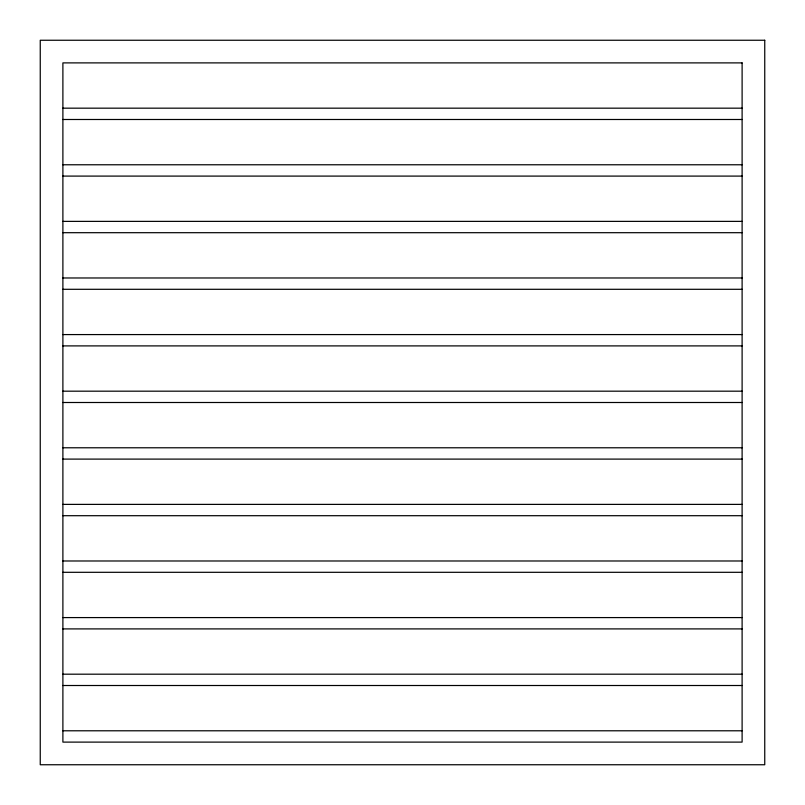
<?xml version="1.0" encoding="UTF-8"?>
<svg xmlns="http://www.w3.org/2000/svg" width="805" height="805" viewBox="0 0 805 805"><rect width="100%" height="100%" fill="white"/><g stroke="black" fill="none" stroke-linecap="round" stroke-linejoin="round"><path stroke-width="1.21" d="M62.891 108.172L742.109 108.172M62.891 119.492L742.109 119.492M62.891 164.773L742.109 164.773M62.891 176.094L742.109 176.094M62.891 221.375L742.109 221.375M62.891 232.695L742.109 232.695M62.891 277.977L742.109 277.977M62.891 289.297L742.109 289.297M62.891 334.578L742.109 334.578M62.891 345.898L742.109 345.898M62.891 391.18L742.109 391.18M62.891 402.5L742.109 402.5M62.891 447.781L742.109 447.781M62.891 459.102L742.109 459.102M62.891 504.383L742.109 504.383M62.891 515.703L742.109 515.703M62.891 560.984L742.109 560.984M62.891 572.305L742.109 572.305M62.891 617.586L742.109 617.586M62.891 628.906L742.109 628.906M62.891 674.188L742.109 674.188M62.891 685.508L742.109 685.508M62.891 730.789L742.109 730.789M764.75 40.25L40.25 40.25L40.25 764.75L764.75 764.75L764.75 40.25M742.109 62.891L62.891 62.891L62.891 742.109L742.109 742.109L742.109 62.891"/></g></svg>
